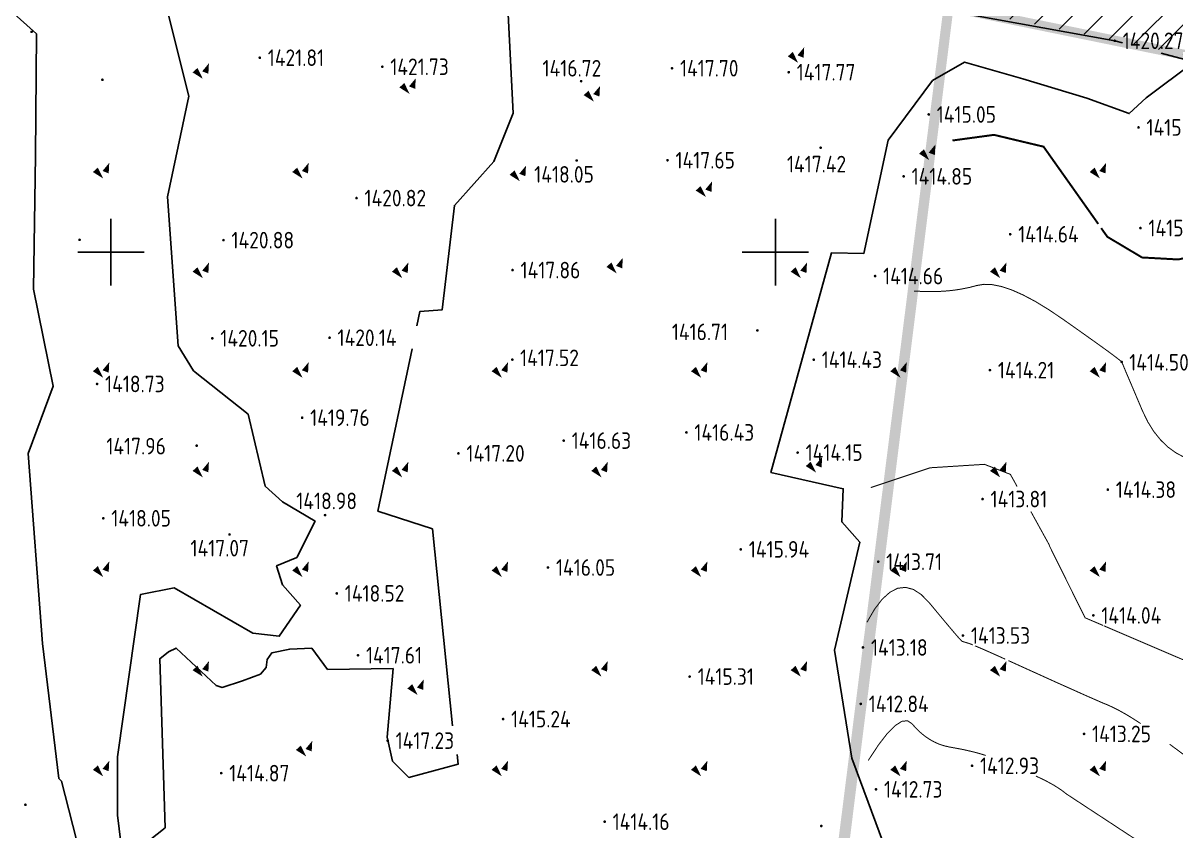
# Model space of a CAD drawing. Extents: x -2226 to 12369489, y -12501589 to 2275.
# Drawn here: x 5663518.8 to 5663692.3, y -6547694.5 to -6547572.9 of the extents above; entities that cross this region are included whole.
import ezdxf
from ezdxf.enums import TextEntityAlignment as Align

# ---------------------------------------------------------------- set-up
doc = ezdxf.new("R2010")
doc.units = 0
doc.header["$LTSCALE"] = 1000
doc.header["$MEASUREMENT"] = 0
doc.linetypes.add('DIVIDE', pattern=[1.25, 0.5, -0.25, 0, -0.25, 0, -0.25])
doc.layers.get('0').update_dxf_attribs({"linetype": 'CONTINUOUS'})
for name, color, linetype in [('PUB_TEXT', 7, 'CONTINUOUS'), ('周边地形图', 8, 'CONTINUOUS'), ('用地红线', 1, 'DIVIDE')]:
    doc.layers.add(name, color=color, linetype=linetype)
doc.styles.get("Standard").update_dxf_attribs({"font": 'GBENOR', "bigfont": 'GBCBIG'})

# ---------------------------------------------------------------- blocks, each defined once
blk = doc.blocks.new('gc090')
for points in [[(1.07, 1.45, 0, 1, 0), (0.52, 0.05, 1, 1, 0)], [(-1.02, 0.41, 1, 0, 0), (0.15, -0.9, 0, 0, 0)]]:
    blk.add_lwpolyline(points, format="xyseb")

msp = doc.modelspace()

# ---------------------------------------------------------------- hatches: boundary and pattern name
at = {"layer": 'PUB_TEXT'}
h = msp.add_hatch(dxfattribs=at)
h.set_pattern_fill('ANSI31', color=62, scale=2, style=0)
h.set_pattern_definition([(45, (5659762.3015, -6542474.5832), (-2.245064, 2.245064), [])])
h.paths.add_polyline_path([(5663473.99, -6547974.44), (5663811.29, -6548013.16), (5663803.53, -6548018.87), (5663798.4, -6548024.15), (5663793.4, -6548031.23), (5663457.36, -6547992.66), (5663455.09, -6547991.63), (5663453.92, -6547990.57), (5663452.92, -6547988.73), (5663452.74, -6547987.81), (5663493.87, -6547525.21), (5663494.28, -6547522.42), (5663495.13, -6547520.82), (5663496.36, -6547519.38), (5663497.42, -6547518.57), (5663499.28, -6547518), (5663502.79, -6547518.35), (5664257.18, -6547672.12), (5664260.62, -6547675.58), (5664263.78, -6547680.43), (5664265.2, -6547683.16), (5664266.64, -6547686.39), (5664267.08, -6547688.5), (5664267.32, -6547692.27), (5664267.25, -6547694.09), (5664234.43, -6547954.44), (5664230.47, -6547954.27), (5664222.81, -6547955.85), (5664215.94, -6547959.91), (5664213.24, -6547962.58), (5664247.31, -6547692.36), (5664246.5, -6547690.54), (5663512.56, -6547540.76)])

# ---------------------------------------------------------------- linework, layer by layer
at = {"layer": '周边地形图'}
for p, q in [((5663532, -6547612.41), (5663532, -6547602.41)), ((5663632, -6547612.41), (5663632, -6547602.41)), ((5663527, -6547607.41), (5663537, -6547607.41)), ((5663627, -6547607.41), (5663637, -6547607.41))]:
    msp.add_line(p, q, dxfattribs=at)
at = {"layer": '周边地形图', "flags": 128}
for points in [[(5663506.34, -6547541.76), (5663510.12, -6547564.95), (5663520.82, -6547574.55), (5663520.67, -6547592.87), (5663520.33, -6547613), (5663523.3, -6547627.6), (5663519.54, -6547637.7), (5663521.72, -6547666.3), (5663524.14, -6547686.63), (5663524.55, -6547687.05), (5663527.36, -6547698.06), (5663531.57, -6547707.41)], [(5663632.05, -6547566.31), (5663626.31, -6547566.89), (5663612.42, -6547571.74), (5663598.38, -6547568.11), (5663594.22, -6547568.71), (5663591.71, -6547570.6), (5663592.53, -6547586.46), (5663589.64, -6547593.75), (5663583.68, -6547600.38), (5663581.87, -6547616.09), (5663578.51, -6547616.33), (5663578.06, -6547618.51)], [(5663684.21, -6547575.9), (5663683.06, -6547575.59), (5663631.95, -6547566.31)], [(5663533.73, -6547698.34), (5663533, -6547692.16), (5663532.98, -6547683.36), (5663536.47, -6547658.94), (5663541.52, -6547657.92), (5663553.35, -6547664.76), (5663557.32, -6547665.23), (5663560.52, -6547660.54), (5663557.81, -6547657.5), (5663556.92, -6547654.65), (5663559.96, -6547653.36), (5663562.72, -6547647.89), (5663557.84, -6547644.99), (5663555.21, -6547642.63), (5663552.67, -6547631.82), (5663544.43, -6547625.26), (5663542.14, -6547621.53), (5663540.52, -6547599.09), (5663543.72, -6547583.91), (5663540.41, -6547570.75)], [(5663864.41, -6547620.05), (5663863.26, -6547619.85), (5663833.84, -6547610.76), (5663789.51, -6547600.9), (5663736.45, -6547592.53), (5663734.15, -6547589.26), (5663690.07, -6547577.47)], [(5663694.97, -6547578.82), (5663687.81, -6547584.19), (5663685.25, -6547586.55), (5663678.84, -6547584.22), (5663669.23, -6547581.33), (5663660.43, -6547578.81), (5663655.62, -6547581.57), (5663648.96, -6547590.53), (5663645.29, -6547607.63), (5663640.46, -6547607.51), (5663631.31, -6547640.56), (5663642.21, -6547643.02), (5663641.97, -6547648.01), (5663644.68, -6547651.05), (5663640.88, -6547667.33), (5663643.52, -6547683.57), (5663650.08, -6547701.3), (5663649.88, -6547707.41)], [(5663577.33, -6547621.95), (5663572.19, -6547646.38), (5663580.39, -6547649.08), (5663583.38, -6547678.7)], [(5663584.13, -6547683.05), (5663584.25, -6547684.49), (5663576.85, -6547686.47), (5663574.38, -6547684.06), (5663573.57, -6547680.4), (5663574.45, -6547670.11), (5663564.6, -6547670.25), (5663562.23, -6547667.04), (5663558.92, -6547667.17), (5663556.19, -6547667.75), (5663555.52, -6547668.75), (5663555.35, -6547669.93), (5663554.5, -6547670.92), (5663551.81, -6547671.96), (5663548.76, -6547672.94), (5663547.82, -6547672.62), (5663541.8, -6547667), (5663540.67, -6547667.58), (5663539.36, -6547668.61), (5663540.15, -6547694.06), (5663537.74, -6547695.97)]]:
    msp.add_lwpolyline(points, dxfattribs=at)
at = {"layer": '周边地形图', "const_width": 0.2, "flags": 128}
for points in [[(5663519.96, -6547574.24, 1), (5663520.16, -6547574.24, 1)], [(5663682.96, -6547575.59, 1), (5663683.16, -6547575.59, 1)], [(5663554.3, -6547578.14, 1), (5663554.5, -6547578.14, 1)], [(5663572.74, -6547579.5, 1), (5663572.94, -6547579.5, 1)], [(5663616.34, -6547579.72, 1), (5663616.54, -6547579.72, 1)], [(5663530.62, -6547581.46, 1), (5663530.82, -6547581.46, 1)], [(5663633.9, -6547580.32, 1), (5663634.1, -6547580.32, 1)], [(5663602.66, -6547581.67, 1), (5663602.86, -6547581.67, 1)], [(5663654.97, -6547586.68, 1), (5663655.17, -6547586.68, 1)], [(5663686.54, -6547588.63, 1), (5663686.74, -6547588.63, 1)], [(5663638.71, -6547591.69, 1), (5663638.91, -6547591.69, 1)], [(5663601.99, -6547593.61, 1), (5663602.19, -6547593.61, 1)], [(5663615.66, -6547593.57, 1), (5663615.86, -6547593.57, 1)], [(5663651.19, -6547596, 1), (5663651.39, -6547596, 1)], [(5663568.86, -6547599.27, 1), (5663569.06, -6547599.27, 1)], [(5663686.83, -6547603.78, 1), (5663687.03, -6547603.78, 1)], [(5663527.18, -6547605.55, 1), (5663527.38, -6547605.55, 1)], [(5663548.84, -6547605.6, 1), (5663549.04, -6547605.6, 1)], [(5663667.23, -6547604.71, 1), (5663667.43, -6547604.71, 1)], [(5663592.34, -6547610.11, 1), (5663592.54, -6547610.11, 1)], [(5663646.9, -6547611.01, 1), (5663647.1, -6547611.01, 1)], [(5663629.18, -6547619.2, 1), (5663629.38, -6547619.2, 1)], [(5663547.16, -6547620.38, 1), (5663547.36, -6547620.38, 1)], [(5663564.8, -6547620.29, 1), (5663565, -6547620.29, 1)], [(5663592.31, -6547623.58, 1), (5663592.51, -6547623.58, 1)], [(5663637.67, -6547623.6, 1), (5663637.87, -6547623.6, 1)], [(5663684.02, -6547623.94, 1), (5663684.22, -6547623.94, 1)], [(5663664.18, -6547625.17, 1), (5663664.38, -6547625.17, 1)], [(5663529.82, -6547627.25, 1), (5663530.02, -6547627.25, 1)], [(5663560.68, -6547632.33, 1), (5663560.88, -6547632.33, 1)], [(5663618.5, -6547634.55, 1), (5663618.7, -6547634.55, 1)], [(5663544.8, -6547636.54, 1), (5663545, -6547636.54, 1)], [(5663600.04, -6547635.78, 1), (5663600.24, -6547635.78, 1)], [(5663584.2, -6547637.7, 1), (5663584.4, -6547637.7, 1)], [(5663635.24, -6547637.58, 1), (5663635.44, -6547637.58, 1)], [(5663681.92, -6547643.16, 1), (5663682.12, -6547643.16, 1)], [(5663663.07, -6547644.58, 1), (5663663.27, -6547644.58, 1)], [(5663564.12, -6547647, 1), (5663564.32, -6547647, 1)], [(5663530.75, -6547647.47, 1), (5663530.95, -6547647.47, 1)], [(5663549.75, -6547649.91, 1), (5663549.95, -6547649.91, 1)], [(5663626.69, -6547652.15, 1), (5663626.89, -6547652.15, 1)], [(5663647.37, -6547654.01, 1), (5663647.57, -6547654.01, 1)], [(5663597.67, -6547654.88, 1), (5663597.87, -6547654.88, 1)], [(5663565.89, -6547658.78, 1), (5663566.09, -6547658.78, 1)], [(5663679.74, -6547662.1, 1), (5663679.94, -6547662.1, 1)], [(5663660.12, -6547665.12, 1), (5663660.32, -6547665.12, 1)], [(5663569.08, -6547668.09, 1), (5663569.28, -6547668.09, 1)], [(5663645.07, -6547666.92, 1), (5663645.27, -6547666.92, 1)], [(5663618.99, -6547671.3, 1), (5663619.19, -6547671.3, 1)], [(5663644.74, -6547675.41, 1), (5663644.94, -6547675.41, 1)], [(5663590.92, -6547677.7, 1), (5663591.12, -6547677.7, 1)], [(5663678.35, -6547679.93, 1), (5663678.55, -6547679.93, 1)], [(5663573.54, -6547680.95, 1), (5663573.74, -6547680.95, 1)], [(5663661.49, -6547684.73, 1), (5663661.69, -6547684.73, 1)], [(5663548.5, -6547685.84, 1), (5663548.7, -6547685.84, 1)], [(5663647.03, -6547688.28, 1), (5663647.23, -6547688.28, 1)], [(5663519.03, -6547690.6, 1), (5663519.23, -6547690.6, 1)], [(5663606.2, -6547693.15, 1), (5663606.4, -6547693.15, 1)], [(5663638.8, -6547693.79, 1), (5663639, -6547693.79, 1)]]:
    msp.add_lwpolyline(points, format="xyb", close=True, dxfattribs=at)
at = {"layer": '周边地形图', "flags": 128}
for points, const_width in [([(5663658.64, -6547590.6), (5663664.89, -6547589.75), (5663672.35, -6547591.53), (5663680.58, -6547603.16)], 0.3), ([(5663681.02, -6547603.79), (5663681.95, -6547605.1), (5663687.17, -6547608.21), (5663692.64, -6547608.51), (5663697.42, -6547607.41), (5663706.25, -6547603.07), (5663709.07, -6547602.79), (5663726.1, -6547606.51), (5663728.59, -6547608.88)], 0.3), ([(5663652.87, -6547613.26), (5663654.19, -6547613.33), (5663655.47, -6547613.35), (5663656.7, -6547613.32), (5663657.9, -6547613.24), (5663659.06, -6547613.11), (5663660.17, -6547612.93), (5663661.25, -6547612.71), (5663662.29, -6547612.43), (5663663.38, -6547612.25), (5663664.62, -6547612.3), (5663666.01, -6547612.58), (5663667.55, -6547613.09), (5663669.24, -6547613.84), (5663671.08, -6547614.81), (5663673.06, -6547616.02), (5663675.2, -6547617.46), (5663677.27, -6547618.92), (5663679.07, -6547620.2), (5663680.6, -6547621.29), (5663681.86, -6547622.2), (5663682.84, -6547622.92), (5663683.54, -6547623.46), (5663683.98, -6547623.81), (5663684.14, -6547623.97), (5663684.21, -6547624.15), (5663684.37, -6547624.54), (5663684.62, -6547625.14), (5663684.96, -6547625.95), (5663685.4, -6547626.97), (5663685.92, -6547628.2), (5663686.53, -6547629.64), (5663687.23, -6547631.29), (5663688.03, -6547632.95), (5663688.94, -6547634.41), (5663689.97, -6547635.69), (5663691.09, -6547636.77), (5663692.33, -6547637.66), (5663693.68, -6547638.36)], 0.15)]:
    msp.add_lwpolyline(points, dxfattribs=dict(at, const_width=const_width))
at = {"layer": '周边地形图', "const_width": 0.15}
for points in [[(5663646.35, -6547642.85), (5663655.28, -6547639.87), (5663663.45, -6547639.35), (5663667.36, -6547640.86), (5663668.38, -6547642.71)], [(5663670.44, -6547646.46), (5663673.25, -6547651.56)], [(5663673.2, -6547651.56), (5663678.6, -6547662.45), (5663681.31, -6547663.61)], [(5663645.77, -6547663.13), (5663646.91, -6547661.17), (5663648.06, -6547659.66), (5663649.22, -6547658.61), (5663650.39, -6547658.01), (5663651.57, -6547657.87), (5663652.75, -6547658.18), (5663653.94, -6547658.95), (5663655.14, -6547660.18), (5663656.27, -6547661.54), (5663657.25, -6547662.72), (5663658.09, -6547663.72), (5663658.78, -6547664.54), (5663659.33, -6547665.18), (5663659.74, -6547665.64), (5663660, -6547665.92), (5663660.11, -6547666.01), (5663660.17, -6547666.02), (5663660.24, -6547666.04), (5663660.34, -6547666.07), (5663660.46, -6547666.11), (5663660.6, -6547666.15), (5663660.77, -6547666.2), (5663660.95, -6547666.26), (5663661.16, -6547666.32), (5663661.5, -6547666.45), (5663661.69, -6547666.53)], [(5663681.41, -6547663.65), (5663694.22, -6547669.14)], [(5663662.04, -6547666.67), (5663662.07, -6547666.69), (5663662.88, -6547667.03), (5663663.93, -6547667.49), (5663665.21, -6547668.06), (5663666.58, -6547668.68)], [(5663667.05, -6547668.89), (5663668.48, -6547669.54), (5663670.46, -6547670.44), (5663672.49, -6547671.36), (5663674.34, -6547672.2), (5663676.04, -6547672.96), (5663677.56, -6547673.64), (5663678.92, -6547674.25), (5663680.11, -6547674.77), (5663681.14, -6547675.22), (5663682.01, -6547675.58), (5663682.82, -6547675.95), (5663683.7, -6547676.4), (5663684.64, -6547676.92), (5663685.65, -6547677.53), (5663686.73, -6547678.22), (5663686.97, -6547678.38)], [(5663645.97, -6547683.93), (5663647.48, -6547681.63), (5663648.82, -6547679.88), (5663650, -6547678.69), (5663651.02, -6547678.04), (5663651.87, -6547677.95), (5663652.56, -6547678.41), (5663653.18, -6547679.11), (5663653.83, -6547679.73), (5663654.5, -6547680.28), (5663655.19, -6547680.75), (5663655.91, -6547681.15), (5663656.65, -6547681.48), (5663657.42, -6547681.73), (5663658.21, -6547681.91), (5663659, -6547682.05), (5663659.74, -6547682.19), (5663660.44, -6547682.33), (5663661.1, -6547682.48), (5663661.73, -6547682.63), (5663662.31, -6547682.78), (5663662.85, -6547682.93), (5663663.34, -6547683.08), (5663663.66, -6547683.18)], [(5663691.32, -6547681.48), (5663691.59, -6547681.68), (5663692.7, -6547682.5), (5663693.66, -6547683.22), (5663694.49, -6547683.84), (5663695.19, -6547684.37), (5663695.74, -6547684.79), (5663696.16, -6547685.12), (5663696.44, -6547685.34)], [(5663671.21, -6547686.28), (5663672.6, -6547686.94), (5663673.86, -6547687.63), (5663674.98, -6547688.35), (5663675.86, -6547689.02)], [(5663675.86, -6547689.02), (5663686.77, -6547696.18), (5663687.29, -6547696.64), (5663687.74, -6547697.08), (5663688.12, -6547697.48), (5663688.32, -6547697.72)]]:
    msp.add_lwpolyline(points, dxfattribs=at)
at = {"layer": '用地红线', "color": 1, "linetype": 'DIVIDE', "ltscale": 15, "const_width": 1.5}
msp.add_lwpolyline([(5664246.39, -6547690.34), (5663731.16, -6547585.38), (5663512.56, -6547540.76), (5663473.99, -6547974.44), (5664201.2, -6548057.92), (5664247.28, -6547693.07), (5664247.31, -6547692.63), (5664247.31, -6547692.1), (5664246.62, -6547690.74)], close=True, dxfattribs=at)
at = {"layer": '用地红线', "color": 4, "linetype": 'DIVIDE', "ltscale": 15, "const_width": 1.5}
for points in [[(5663512.56, -6547540.76), (5663658.06, -6547570.46), (5663605.21, -6547989.5), (5663473.99, -6547974.44)], [(5663658.06, -6547570.46), (5664246.39, -6547690.34), (5664247.31, -6547692.1), (5664237, -6547774.46), (5663641.16, -6547706.06), (5663658.06, -6547570.46)]]:
    msp.add_lwpolyline(points, close=True, dxfattribs=at)

# ---------------------------------------------------------------- block references
at = {"layer": '周边地形图', "color": 8, "zscale": 0.001}
for p in [(5663635.26, -6547578.01), (5663545.68, -6547580.42), (5663576.8, -6547582.69), (5663604.53, -6547583.85), (5663655, -6547592.66), (5663530.68, -6547595.42), (5663560.68, -6547595.42), (5663593.39, -6547595.84), (5663680.68, -6547595.42), (5663621.39, -6547598.21), (5663545.68, -6547610.42), (5663575.68, -6547610.42), (5663607.96, -6547609.71), (5663635.68, -6547610.42), (5663665.68, -6547610.42), (5663530.68, -6547625.42), (5663560.68, -6547625.42), (5663590.68, -6547625.42), (5663620.68, -6547625.42), (5663650.68, -6547625.42), (5663680.68, -6547625.42), (5663545.68, -6547640.42), (5663575.68, -6547640.42), (5663605.68, -6547640.42), (5663637.96, -6547639.69), (5663665.68, -6547640.42), (5663530.68, -6547655.42), (5663560.68, -6547655.42), (5663590.68, -6547655.42), (5663620.68, -6547655.42), (5663650.68, -6547655.42), (5663680.68, -6547655.42), (5663545.68, -6547670.42), (5663605.68, -6547670.42), (5663635.68, -6547670.42), (5663665.68, -6547670.42), (5663578, -6547673.18), (5663561.23, -6547682.43), (5663530.68, -6547685.42), (5663590.68, -6547685.42), (5663620.68, -6547685.42), (5663650.68, -6547685.42), (5663680.68, -6547685.42)]:
    msp.add_blockref('gc090', p, dxfattribs=at)

# ---------------------------------------------------------------- texts
at = {"layer": '周边地形图'}
for s, p in [('1420.27', (5663684.26, -6547575.59)), ('1421.81', (5663555.6, -6547578.14)), ('1421.73', (5663574.04, -6547579.5)), ('1416.72', (5663596.94, -6547579.72)), ('1417.70', (5663617.64, -6547579.72)), ('1417.77', (5663635.2, -6547580.32)), ('1415.05', (5663656.27, -6547586.68)), ('1415.10', (5663687.84, -6547588.63)), ('1417.65', (5663616.96, -6547593.57)), ('1417.42', (5663633.73, -6547594.15)), ('1418.05', (5663595.7, -6547595.7)), ('1414.85', (5663652.49, -6547596)), ('1420.82', (5663570.16, -6547599.27)), ('1414.64', (5663668.53, -6547604.71)), ('1415.18', (5663688.13, -6547603.78)), ('1420.88', (5663550.14, -6547605.6)), ('1417.86', (5663593.64, -6547610.11)), ('1414.66', (5663648.2, -6547611.01)), ('1420.15', (5663548.46, -6547620.38)), ('1420.14', (5663566.1, -6547620.29)), ('1416.71', (5663616.41, -6547619.41)), ('1417.52', (5663593.57, -6547623.32)), ('1414.43', (5663638.97, -6547623.6)), ('1414.50', (5663685.24, -6547624)), ('1414.21', (5663665.48, -6547625.17)), ('1418.73', (5663531.12, -6547627.25)), ('1419.76', (5663561.98, -6547632.33)), ('1416.43', (5663619.8, -6547634.55)), ('1416.63', (5663601.34, -6547635.78)), ('1417.96', (5663531.31, -6547636.61)), ('1417.20', (5663585.5, -6547637.7)), ('1414.15', (5663636.54, -6547637.58)), ('1414.38', (5663683.22, -6547643.16)), ('1418.98', (5663559.89, -6547644.86)), ('1413.81', (5663664.37, -6547644.58)), ('1418.05', (5663532.05, -6547647.47)), ('1417.07', (5663543.97, -6547651.97)), ('1415.94', (5663627.99, -6547652.15)), ('1416.05', (5663598.97, -6547654.88)), ('1413.71', (5663648.67, -6547654.01)), ('1418.52', (5663567.19, -6547658.78)), ('1414.04', (5663681.04, -6547662.1)), ('1413.53', (5663661.42, -6547665.12)), ('1413.18', (5663646.37, -6547666.92)), ('1417.61', (5663570.38, -6547668.09)), ('1415.31', (5663620.29, -6547671.3)), ('1412.84', (5663646.04, -6547675.41)), ('1415.24', (5663592.22, -6547677.7)), ('1417.23', (5663574.84, -6547680.95)), ('1413.25', (5663679.65, -6547679.93)), ('1412.93', (5663662.79, -6547684.73)), ('1414.87', (5663549.8, -6547685.84)), ('1412.73', (5663648.33, -6547688.28)), ('1414.16', (5663607.5, -6547693.15))]:
    msp.add_text(s, height=2.5, dxfattribs=at).set_placement(p, align=Align.MIDDLE_LEFT)

doc.saveas('drawing.dxf')
